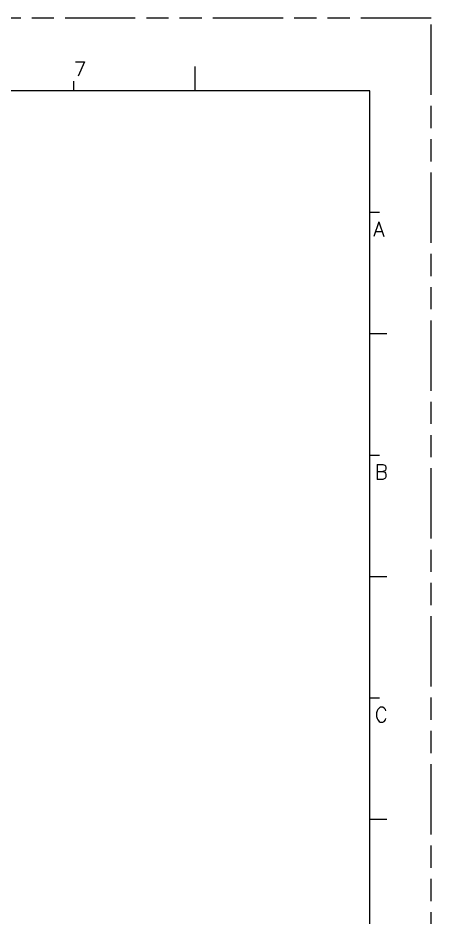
# Model space of a CAD drawing. Extents: x 3807 to 4077, y -466 to -276.
# Drawn here: x 4020.7 to 4076.6, y -397.7 to -276 of the extents above; entities that cross this region are included whole.
import ezdxf

# ---------------------------------------------------------------- set-up
doc = ezdxf.new("R2010")
doc.units = 0
doc.linetypes.add('PHANTOM', pattern=[29.5, 9.5, -1.5, 3, -1.5, 3, -1.5, 9.5])
doc.layers.get('0').update_dxf_attribs({"lineweight": 9})
doc.layers.add('0PAPERF', color=2, linetype='PHANTOM', lineweight=9, plot=False)
doc.styles.add('SIMPLEX', font='simplex.shx')

msp = doc.modelspace()

# ---------------------------------------------------------------- linework, layer by layer
for p, q in [((4044.69, -285.85), (4044.69, -282.57)), ((4028.28, -285.85), (4028.28, -284.53)), ((4068.33, -285.85), (3814.92, -285.85)), ((4068.33, -461.13), (4068.33, -285.85)), ((4068.33, -302.26), (4069.64, -302.26)), ((4068.33, -318.67), (4070.62, -318.67)), ((4068.33, -335.08), (4069.64, -335.08)), ((4068.33, -351.5), (4070.62, -351.5)), ((4068.33, -367.91), (4069.64, -367.91)), ((4068.33, -384.32), (4070.62, -384.32))]:
    msp.add_line(p, q)
at = {"layer": '0PAPERF'}
for p, q in [((4076.6, -276), (3807.37, -276)), ((4076.6, -466.38), (4076.6, -276))]:
    msp.add_line(p, q, dxfattribs=at)

# ---------------------------------------------------------------- texts
at = {"style": 'SIMPLEX'}
for s, height, p in [('7', 1.97, (4028.28, -283.88)), ('A', 2, (4068.78, -305.54)), ('B', 2, (4068.97, -338.37)), ('C', 2, (4068.97, -371.19))]:
    msp.add_text(s, height=height, dxfattribs=at).set_placement(p)

doc.saveas('drawing.dxf')
